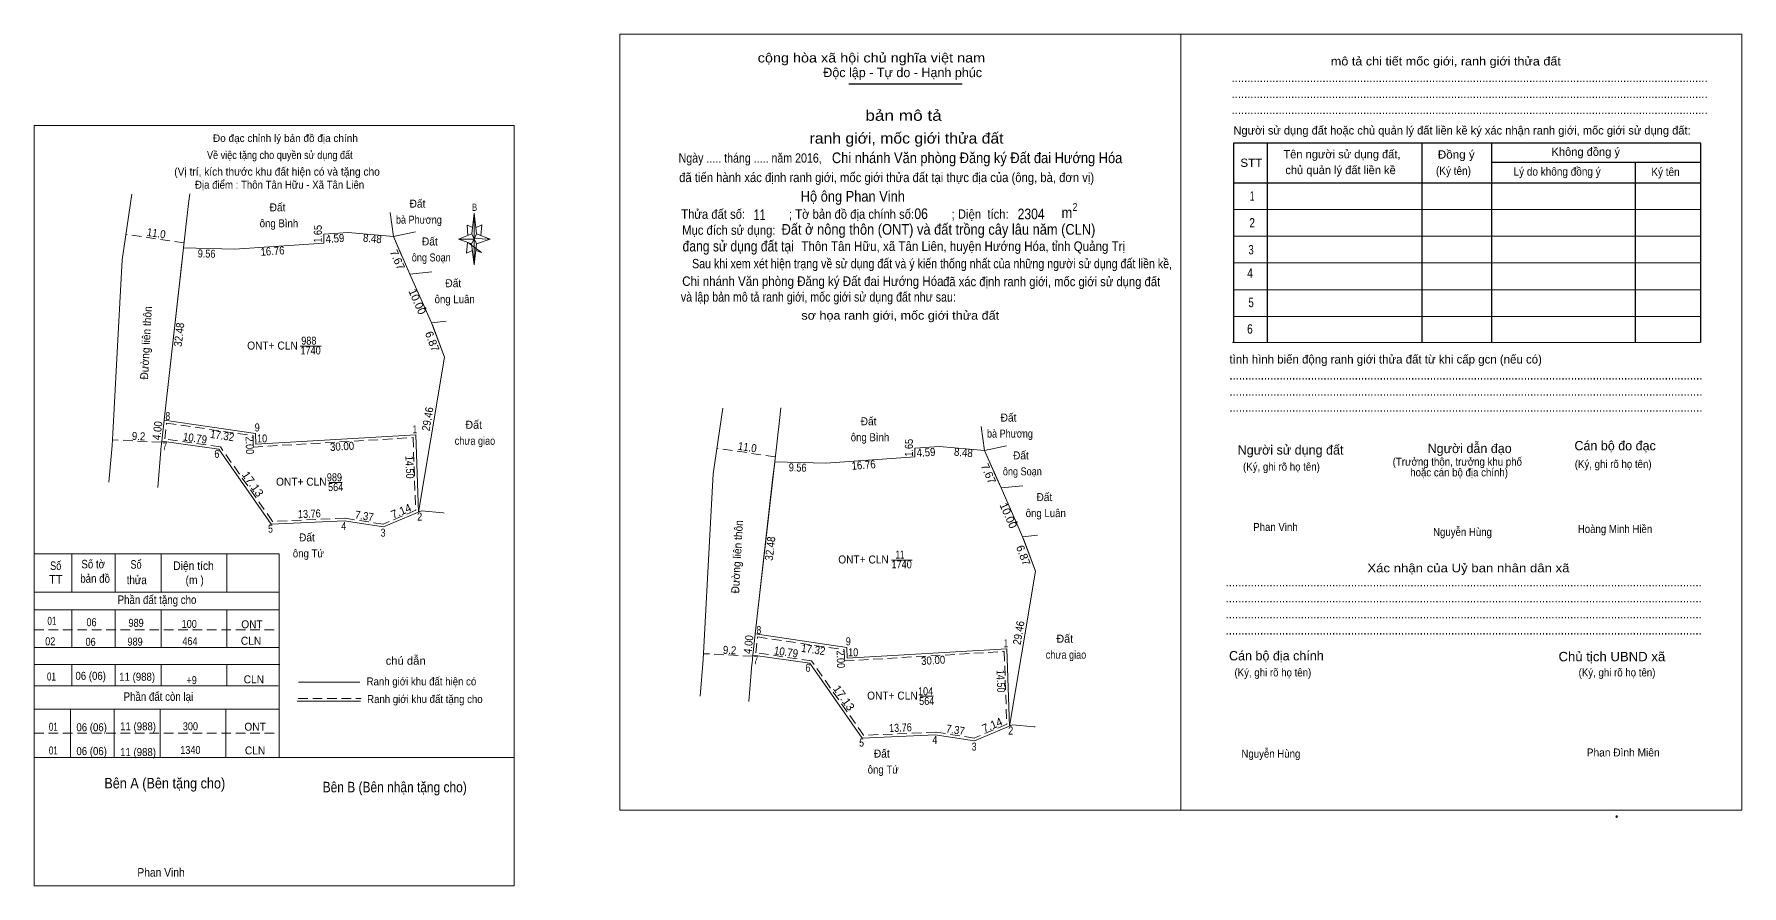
# Model space of a CAD drawing. Header units: metres. Extents: x 547976 to 549564, y 1837803 to 1838136.
# Drawn here: x 548945.6 to 549265.8, y 1837910.9 to 1838070.5 of the extents above; entities that cross this region are included whole.
import ezdxf
from ezdxf.enums import TextEntityAlignment as Align

# ---------------------------------------------------------------- set-up
doc = ezdxf.new("R2010")
doc.units = ezdxf.units.M
doc.header["$LTSCALE"] = 0.6
doc.header["$PDMODE"] = 32
doc.header["$PDSIZE"] = 0.3
doc.linetypes.add('MEDIUM_DASHED', pattern=[4.5, 3, -1.5])
for name, color, linetype, lineweight in [('12', 7, 'Continuous', 13), ('17', 7, 'Continuous', 13), ('28', 7, 'Continuous', 13), ('63', 7, 'Continuous', 13), ('7', 7, 'Continuous', 13)]:
    doc.layers.add(name, color=color, linetype=linetype, lineweight=lineweight)
for name, color, linetype in [('20', 7, 'Continuous'), ('25', 7, 'Continuous'), ('6', 7, 'Continuous')]:
    doc.layers.add(name, color=color, linetype=linetype)

msp = doc.modelspace()

# ---------------------------------------------------------------- linework, layer by layer
at = {"layer": '12'}
msp.add_line((548945.63, 1837910.87), (549035.63, 1837910.87), dxfattribs=at)
at = {"layer": '17'}
for p, q in [((548945.63, 1837910.87), (548945.63, 1838053.42)), ((549027.69, 1838033.09), (549028.15, 1838036.99)), ((549027.85, 1838034.29), (549026.79, 1838034.69)), ((549028.59, 1838033.09), (549031.09, 1838032.09)), ((549027.69, 1838031.19), (549025.19, 1838032.09)), ((549026.69, 1838029.49), (549027.79, 1838029.99)), ((549027.11, 1838031.31), (549029.49, 1838029.59)), ((549028.59, 1838031.19), (549028.15, 1838027.29)), ((549029.49, 1838029.59), (549028.45, 1838029.99)), ((548991.57, 1837973.08), (548945.71, 1837973.11)), ((548952.67, 1837973.08), (548952.67, 1837965.94)), ((548960.81, 1837973.08), (548960.81, 1837965.94)), ((548969.47, 1837973.08), (548969.47, 1837965.94)), ((548981.77, 1837973.08), (548981.77, 1837965.94)), ((548991.57, 1837973.08), (548991.57, 1837934.92)), ((548945.63, 1837965.94), (548991.57, 1837965.94)), ((548945.63, 1837962.6), (548991.57, 1837962.6)), ((548952.67, 1837962.6), (548952.67, 1837955.52)), ((548960.81, 1837962.6), (548960.81, 1837955.52)), ((548969.47, 1837962.6), (548969.47, 1837955.52)), ((548981.77, 1837962.6), (548981.77, 1837955.52)), ((548945.63, 1837952.34), (548991.67, 1837952.34)), ((548945.71, 1837955.52), (548991.51, 1837955.52)), ((548952.67, 1837952.34), (548952.67, 1837948.35)), ((548960.81, 1837952.34), (548960.81, 1837948.35)), ((548969.47, 1837952.34), (548969.47, 1837948.35)), ((548981.77, 1837952.34), (548981.77, 1837948.35)), ((548945.63, 1837948.35), (548991.35, 1837948.35)), ((548995.17, 1837949.02), (549006.67, 1837949.02)), ((548945.63, 1837943.97), (548991.57, 1837943.97)), ((548952.47, 1837943.97), (548952.47, 1837934.92)), ((548960.61, 1837943.97), (548960.61, 1837934.92)), ((548969.27, 1837943.97), (548969.27, 1837934.92)), ((548981.57, 1837943.97), (548981.57, 1837934.92)), ((548994.91, 1837945.48), (549006.81, 1837945.48)), ((548945.63, 1837934.92), (549035.63, 1837934.92))]:
    msp.add_line(p, q, dxfattribs=at)
at = {"layer": '17', "linetype": 'MEDIUM_DASHED'}
for p, q in [((548945.63, 1837958.88), (548991.63, 1837958.88)), ((548995.15, 1837945.98), (549006.95, 1837945.98)), ((548945.63, 1837939.49), (548991.57, 1837939.49))]:
    msp.add_line(p, q, dxfattribs=at)
at = {"layer": '17'}
for points in [[(548945.63, 1838053.42), (549035.63, 1838053.42), (549035.63, 1837910.87)], [(549028.15, 1838032.09), (549027.69, 1838033.09), (549025.19, 1838032.09)], [(549028.49, 1838034.29), (549029.59, 1838034.79), (549029.39, 1838032.79)], [(549028.15, 1838032.09), (549028.59, 1838031.19), (549031.09, 1838032.09)]]:
    msp.add_lwpolyline(points, dxfattribs=at)
for points in [[(549028.15, 1838036.99), (549028.59, 1838033.09), (549028.15, 1838032.09)], [(549028.15, 1838032.09), (549025.19, 1838032.09), (549027.69, 1838033.09), (549028.59, 1838031.19), (549031.09, 1838032.09), (549028.15, 1838032.19)], [(549028.15, 1838032.09), (549028.15, 1838027.29), (549027.65, 1838031.19)]]:
    msp.add_lwpolyline(points, close=True, dxfattribs=at)
at = {"layer": '28'}
msp.add_point((549242.31, 1837923.86), dxfattribs=at)
at = {"layer": '63'}
for p, q in [((549012.39, 1838037.07), (549012.97, 1838032.56)), ((549012.97, 1838032.56), (549017.11, 1838033.44)), ((549012.97, 1838032.56), (549014.59, 1838028.9)), ((549012.97, 1838032.56), (549014.59, 1838028.9)), ((549012.97, 1838032.56), (549014.59, 1838028.9)), ((549026.79, 1838034.69), (549026.95, 1838032.79)), ((549026.89, 1838031.49), (549026.69, 1838029.49)), ((549020.19, 1838025.98), (549016.08, 1838025.55)), ((549016.08, 1838025.55), (549018.93, 1838019.12)), ((549018.93, 1838019.12), (549020.13, 1838016.41)), ((549020.13, 1838016.41), (549020.29, 1838016.04)), ((549020.13, 1838016.41), (549020.29, 1838016.04)), ((548960.39, 1837995.69), (548961.45, 1838015.56)), ((549020.29, 1838016.04), (549022.56, 1838009.98)), ((548995.52, 1838012.02), (548999.41, 1838012.02)), ((549123.2, 1837996.97), (549123.78, 1837992.46)), ((549123.78, 1837992.46), (549127.92, 1837993.34)), ((549123.78, 1837992.46), (549125.4, 1837988.8)), ((549123.78, 1837992.46), (549125.4, 1837988.8)), ((549123.78, 1837992.46), (549125.4, 1837988.8)), ((549000.93, 1837986.5), (549003.4, 1837986.5)), ((549131, 1837985.88), (549126.89, 1837985.45)), ((549126.89, 1837985.45), (549129.74, 1837979.02)), ((549018.26, 1837981.18), (549011.1, 1837978.14)), ((549003.82, 1837979.29), (548990.07, 1837978.68)), ((549006.19, 1837978.92), (549003.82, 1837979.29)), ((549011.1, 1837978.14), (549006.19, 1837978.92)), ((549129.74, 1837979.02), (549130.94, 1837976.31)), ((549071.2, 1837955.59), (549072.26, 1837975.46)), ((549130.94, 1837976.31), (549131.1, 1837975.94)), ((549130.94, 1837976.31), (549131.1, 1837975.94)), ((549131.1, 1837975.94), (549133.37, 1837969.88)), ((549106.33, 1837971.92), (549110.22, 1837971.92)), ((549111.74, 1837946.4), (549114.21, 1837946.4)), ((549129.07, 1837941.08), (549121.91, 1837938.04)), ((549114.63, 1837939.19), (549100.88, 1837938.58)), ((549117, 1837938.82), (549114.63, 1837939.19)), ((549121.91, 1837938.04), (549117, 1837938.82))]:
    msp.add_line(p, q, dxfattribs=at)
at = {"layer": '63', "linetype": 'MEDIUM_DASHED'}
for p, q in [((548973.75, 1838031.38), (548962.83, 1838033.01)), ((548969.5, 1837994.01), (548960.33, 1837994.49)), ((549084.56, 1837991.28), (549073.64, 1837992.91)), ((549080.31, 1837953.91), (549071.14, 1837954.39))]:
    msp.add_line(p, q, dxfattribs=at)
at = {"layer": '63'}
for points in [[(548961.45, 1838015.56), (548962.12, 1838028.23), (548963.95, 1838040.5)], [(548961.45, 1838015.56), (548962.12, 1838028.23), (548963.95, 1838040.5)], [(548974.8, 1838040.6), (548974.59, 1838038.75), (548973.65, 1838030.47)], [(548970.33, 1838000.95), (548973.65, 1838030.47), (548983.21, 1838030.22), (548999.93, 1838031.37), (548999.94, 1838033.02), (549004.52, 1838033.32), (549012.97, 1838032.56), (549016.08, 1838025.55), (549020.13, 1838016.41), (549022.56, 1838009.98), (549019.92, 1837994.27)], [(549012.97, 1838032.56), (549004.52, 1838033.32), (548999.94, 1838033.02), (548999.93, 1838031.37), (548983.21, 1838030.22), (548973.65, 1838030.47)], [(549012.97, 1838032.56), (549004.52, 1838033.32), (548999.94, 1838033.02)], [(549012.97, 1838032.56), (549004.52, 1838033.32), (548999.94, 1838033.02)], [(549012.97, 1838032.56), (549004.52, 1838033.32), (548999.94, 1838033.02)], [(549012.97, 1838032.56), (549004.52, 1838033.32), (548999.94, 1838033.02)], [(549012.97, 1838032.56), (549004.52, 1838033.32), (548999.94, 1838033.02)], [(549012.97, 1838032.56), (549004.52, 1838033.32), (548999.94, 1838033.02)], [(548973.65, 1838030.47), (548973.26, 1838027.06), (548970.33, 1838000.95), (548969.57, 1837994.22)], [(549014.59, 1838028.9), (549014.87, 1838028.28), (549016.08, 1838025.55)], [(549014.59, 1838028.9), (549014.87, 1838028.28), (549016.08, 1838025.55)], [(549014.59, 1838028.9), (549014.87, 1838028.28), (549016.08, 1838025.55)], [(549016.08, 1838025.55), (549018.93, 1838019.12), (549020.13, 1838016.41)], [(549016.08, 1838025.55), (549018.93, 1838019.12), (549020.13, 1838016.41)], [(549022.9, 1838016.71), (549020.13, 1838016.41), (549020.29, 1838016.04)], [(549022.56, 1838009.98), (549019.92, 1837994.27), (549017.67, 1837980.93)], [(549019.92, 1837994.27), (549017.67, 1837980.93), (549017.16, 1837995.42), (548987.21, 1837993.66), (548987.15, 1837995.66), (548970.02, 1837998.19), (548970.33, 1838000.95)], [(549072.26, 1837975.46), (549072.93, 1837988.13), (549074.76, 1838000.4)], [(549072.26, 1837975.46), (549072.93, 1837988.13), (549074.76, 1838000.4)], [(549085.61, 1838000.5), (549085.4, 1837998.65), (549084.46, 1837990.37)], [(548970.02, 1837998.19), (548987.15, 1837995.66), (548987.21, 1837993.66), (549017.16, 1837995.42), (549017.67, 1837980.93)], [(548959.65, 1837986.55), (548960.27, 1837993.42), (548960.39, 1837995.69)], [(548980.25, 1837992.71), (548969.57, 1837994.22), (548969.4, 1837992.71)], [(548969.4, 1837992.71), (548969.38, 1837992.52), (548968.8, 1837985.52)], [(548990.07, 1837978.68), (548984.89, 1837986.08), (548980.25, 1837992.71)], [(549081.14, 1837960.85), (549084.46, 1837990.37), (549094.02, 1837990.12), (549110.74, 1837991.27), (549110.75, 1837992.92), (549115.33, 1837993.22), (549123.78, 1837992.46), (549126.89, 1837985.45), (549130.94, 1837976.31), (549133.37, 1837969.88), (549130.73, 1837954.17)], [(549123.78, 1837992.46), (549115.33, 1837993.22), (549110.75, 1837992.92), (549110.74, 1837991.27), (549094.02, 1837990.12), (549084.46, 1837990.37)], [(549123.78, 1837992.46), (549115.33, 1837993.22), (549110.75, 1837992.92)], [(549123.78, 1837992.46), (549115.33, 1837993.22), (549110.75, 1837992.92)], [(549123.78, 1837992.46), (549115.33, 1837993.22), (549110.75, 1837992.92)], [(549123.78, 1837992.46), (549115.33, 1837993.22), (549110.75, 1837992.92)], [(549123.78, 1837992.46), (549115.33, 1837993.22), (549110.75, 1837992.92)], [(549123.78, 1837992.46), (549115.33, 1837993.22), (549110.75, 1837992.92)], [(549084.46, 1837990.37), (549084.07, 1837986.96), (549081.14, 1837960.85), (549080.38, 1837954.12)], [(549125.4, 1837988.8), (549125.68, 1837988.18), (549126.89, 1837985.45)], [(549125.4, 1837988.8), (549125.68, 1837988.18), (549126.89, 1837985.45)], [(549125.4, 1837988.8), (549125.68, 1837988.18), (549126.89, 1837985.45)], [(549126.89, 1837985.45), (549129.74, 1837979.02), (549130.94, 1837976.31)], [(549126.89, 1837985.45), (549129.74, 1837979.02), (549130.94, 1837976.31)], [(549022.48, 1837980.75), (549022.28, 1837980.77), (549018.26, 1837981.18)], [(549133.71, 1837976.61), (549130.94, 1837976.31), (549131.1, 1837975.94)], [(549133.37, 1837969.88), (549130.73, 1837954.17), (549128.48, 1837940.83)], [(549130.73, 1837954.17), (549128.48, 1837940.83), (549127.97, 1837955.32), (549098.02, 1837953.56), (549097.96, 1837955.56), (549080.83, 1837958.09), (549081.14, 1837960.85)], [(549070.46, 1837946.45), (549071.08, 1837953.32), (549071.2, 1837955.59)], [(549080.83, 1837958.09), (549097.96, 1837955.56), (549098.02, 1837953.56), (549127.97, 1837955.32), (549128.48, 1837940.83)], [(549080.21, 1837952.61), (549080.19, 1837952.42), (549079.61, 1837945.42)], [(549091.06, 1837952.61), (549080.38, 1837954.12), (549080.21, 1837952.61)], [(549100.88, 1837938.58), (549095.7, 1837945.98), (549091.06, 1837952.61)], [(549133.29, 1837940.65), (549133.09, 1837940.67), (549129.07, 1837941.08)]]:
    msp.add_lwpolyline(points, dxfattribs=at)
at = {"layer": '63', "linetype": 'MEDIUM_DASHED'}
for points in [[(549016.68, 1837994.89), (549017.16, 1837981.26), (549011.04, 1837978.66), (549003.85, 1837979.79), (548990.32, 1837979.19), (548980.54, 1837993.17), (548970.12, 1837994.65), (548970.46, 1837997.62), (548986.66, 1837995.23), (548986.73, 1837993.13)], [(549127.49, 1837954.79), (549127.97, 1837941.16), (549121.85, 1837938.56), (549114.66, 1837939.69), (549101.13, 1837939.09), (549091.35, 1837953.07), (549080.93, 1837954.55), (549081.27, 1837957.52), (549097.47, 1837955.13), (549097.54, 1837953.03)]]:
    msp.add_lwpolyline(points, close=True, dxfattribs=at)
at = {"layer": '63'}
for p in [(549018.93, 1838019.12), (549129.74, 1837979.02)]:
    msp.add_point(p, dxfattribs=at)
at = {"layer": '7', "lineweight": 25}
for p, q in [((549098.34, 1838061.21), (549119.61, 1838061.21)), ((549176.76, 1838050.11), (549176.76, 1838012.75)), ((549205.78, 1838049.96), (549205.78, 1838012.75)), ((549218.87, 1838049.96), (549218.87, 1838012.75)), ((549218.87, 1838046.5), (549258.1, 1838046.5)), ((549245.81, 1838046.5), (549245.81, 1838012.75)), ((549170.46, 1838042.68), (549258.1, 1838042.68))]:
    msp.add_line(p, q, dxfattribs=at)
at = {"layer": '7'}
for p, q in [((549170.46, 1838037.67), (549258.1, 1838037.67)), ((549170.46, 1838032.65), (549258.1, 1838032.65)), ((549170.46, 1838027.63), (549258.1, 1838027.63)), ((549170.46, 1838022.62), (549258.1, 1838022.62)), ((549170.46, 1838017.6), (549258.1, 1838017.6)), ((549170.31, 1838012.75), (549257.95, 1838012.75))]:
    msp.add_line(p, q, dxfattribs=at)
for points in [[(549055.4, 1838070.52), (549160.59, 1838070.52), (549160.59, 1837925.04), (549055.4, 1837925.04)], [(549160.59, 1838070.52), (549265.78, 1838070.52), (549265.78, 1837925.04), (549160.59, 1837925.04)], [(549160.59, 1838070.52), (549265.78, 1838070.52), (549265.78, 1837925.04), (549160.59, 1837925.04)]]:
    msp.add_lwpolyline(points, close=True, dxfattribs=at)
at = {"layer": '7', "lineweight": 25}
msp.add_lwpolyline([(549258.1, 1838012.75), (549258.1, 1838050.11), (549170.46, 1838050.11), (549170.46, 1838012.75)], dxfattribs=at)

# ---------------------------------------------------------------- texts
at = {"layer": '17'}
msp.add_text('Đo đạc chỉnh lý bản đồ địa chính', height=1.4, dxfattribs=at).set_placement((548992.74, 1838050.32), align=Align.CENTER)
for s, height, width, p in [('Về việc tặng cho quyền sử dụng đất', 1.5, 0.85, (548991.685, 1838047.12)), ('B', 1.378, 0.75, (549028.2, 1838037.39)), ('Số', 1.6, 0.8, (548949.67, 1837970.08)), ('Số tờ', 1.6, 0.85, (548956.7, 1837970.38)), ('TT', 1.6, 0.95, (548949.7, 1837967.52)), ('bản đồ', 1.6, 0.85, (548957.06, 1837967.68)), ('thửa', 1.6, 0.85, (548964.865, 1837967.42)), ('(m )', 1.6, 0.9, (548975.725, 1837967.42)), ('Phần đất tặng cho', 1.6, 0.85, (548968.665, 1837963.7)), ('01', 1.5, 0.75, (548948.955, 1837959.8)), ('06', 1.5, 0.85, (548956.385, 1837959.54)), ('989', 1.5, 0.85, (548964.745, 1837959.42)), ('100', 1.5, 0.85, (548974.705, 1837959.22)), ('ONT', 1.5, 0.95, (548986.47, 1837959.15)), ('02', 1.5, 0.85, (548948.645, 1837955.96)), ('06', 1.5, 0.85, (548956.215, 1837955.86)), ('989', 1.5, 0.85, (548964.555, 1837955.9)), ('464', 1.5, 0.85, (548974.835, 1837955.98)), ('CLN', 1.5, 0.95, (548986.29, 1837956.06)), ('chú dẫn', 1.5, 1.05, (549015.28, 1837952.32)), ('01', 1.5, 0.75, (548948.875, 1837949.36)), ('06 (06)', 1.5, 0.9, (548956.23, 1837949.49)), ('11 (988)', 1.5, 0.9, (548964.94, 1837949.32)), ('+9', 1.5, 0.85, (548975.155, 1837948.68)), ('CLN', 1.5, 0.95, (548986.82, 1837948.83)), ('Ranh giới khu đất hiện có ', 1.5, 0.9, (549018.485, 1837948.44)), ('Phần đất còn lại', 1.6, 0.85, (548968.92, 1837945.55)), ('Ranh giới khu đất tặng cho', 1.5, 0.9, (549018.885, 1837945.13)), ('01', 1.5, 0.75, (548949.215, 1837939.94)), ('06 (06)', 1.5, 0.9, (548956.41, 1837939.85)), ('11 (988)', 1.5, 0.9, (548965.11, 1837940.02)), ('300', 1.5, 0.85, (548974.925, 1837940.03)), ('ONT', 1.5, 0.95, (548987.05, 1837939.95)), ('01', 1.5, 0.75, (548949.215, 1837935.5)), ('06 (06)', 1.5, 0.9, (548956.41, 1837935.37)), ('11 (988)', 1.5, 0.9, (548965.11, 1837935.2)), ('1340', 1.5, 0.85, (548974.915, 1837935.59)), ('CLN', 1.5, 0.95, (548987.05, 1837935.51)), ('Bên A (Bên tặng cho)', 1.97, 0.9, (548970.115, 1837929.13)), ('Bên B (Bên nhận tặng cho)', 1.97, 0.85, (549013.23, 1837928.4)), ('Phan Vinh', 1.6, 0.9, (548969.42, 1837912.6))]:
    msp.add_text(s, height=height, dxfattribs=dict(at, width=width)).set_placement(p, align=Align.CENTER)
for s, width, p in [('(Vị trí, kích thước khu đất hiện có và tặng cho', 0.95, (548971.9, 1838044)), ('Phan Vinh', 0.9, (549174.18, 1837977.39)), ('Nguyễn Hùng', 0.9, (549207.89, 1837976.46)), ('Hoàng Minh Hiền', 0.9, (549235.03, 1837977.02)), ('Nguyễn Hùng', 0.9, (549171.97, 1837934.9)), ('Phan Đình Miên', 0.95, (549236.7, 1837935.12))]:
    msp.add_text(s, height=1.5, dxfattribs=dict(at, width=width)).set_placement(p)
at = {"layer": '20', "width": 0.9}
msp.add_text('Địa điểm : Thôn Tân Hữu - Xã Tân Liên', height=1.5, dxfattribs=at).set_placement((548991.64, 1838041.55), align=Align.CENTER)
at = {"layer": '25', "width": 0.9}
for s, height, p in [('Chi nhánh Văn phòng Đăng ký Đất đai Hướng Hóa', 2, (549095.19, 1838046.34)), ('Đất ở nông thôn (ONT) và đất trồng cây lâu năm (CLN)', 2, (549085.75, 1838032.93)), ('Chi nhánh Văn phòng Đăng ký Đất đai Hướng Hóa', 1.8, (549067.12, 1838023.31))]:
    msp.add_text(s, height=height, dxfattribs=at).set_placement(p)
at = {"layer": '6', "width": 0.9}
msp.add_text('Hộ ông Phan Vinh', height=2, dxfattribs=at).set_placement((549089.34, 1838039.12))
at = {"layer": '63'}
for s, height, width, p in [('Đất ', 1.5, 0.95, (548991.52, 1838037.31)), ('Đất ', 1.5, 0.95, (549017.76, 1838038)), ('ông Bình', 1.5, 0.9, (548991.52, 1838034.31)), ('bà Phương', 1.5, 0.85, (549017.755, 1838035)), ('Đất ', 1.5, 0.95, (549020.08, 1838030.91)), ('ông Soạn', 1.5, 0.85, (549020.08, 1838027.91)), ('Đất ', 1.5, 0.95, (549024.47, 1838023.09)), ('ông Luân', 1.5, 0.9, (549024.47, 1838020.09)), ('988', 1.5, 0.85, (548997.13, 1838012.32)), ('ONT+ CLN', 1.5, 0.95, (548990.31, 1838011.4)), ('1740', 1.5, 0.85, (548997.455, 1838010.49)), ('Đất ', 1.5, 0.95, (549102.33, 1837997.21)), ('Đất ', 1.5, 0.95, (549128.57, 1837997.9)), (' chưa giao', 1.5, 0.85, (549028.03, 1837993.55)), ('ông Bình', 1.5, 0.9, (549102.33, 1837994.21)), ('bà Phương', 1.5, 0.85, (549128.565, 1837994.9)), ('Đất ', 1.5, 0.95, (549130.89, 1837990.81)), ('989', 1.5, 0.85, (549001.925, 1837986.7)), ('ông Soạn', 1.5, 0.85, (549130.89, 1837987.81)), ('ONT+ CLN', 1.5, 0.95, (548995.72, 1837985.88)), ('564', 1.5, 0.85, (549002.155, 1837984.87)), ('Đất ', 1.5, 0.95, (549135.28, 1837982.99)), ('ông Luân', 1.5, 0.9, (549135.28, 1837979.99)), ('Đất ', 1.5, 0.95, (548997.03, 1837975.43)), ('Số', 1.6, 0.8, (548964.73, 1837970.32)), ('Diện tích', 1.6, 0.9, (548975.51, 1837970.08)), ('ông Tứ', 1.5, 0.9, (548997.035, 1837972.43)), ('ONT+ CLN', 1.5, 0.95, (549101.12, 1837971.3)), ('1740', 1.5, 0.85, (549108.265, 1837970.39)), ('11', 1.5, 0.75, (549107.945, 1837972.22)), (' chưa giao', 1.5, 0.85, (549138.84, 1837953.45)), ('ONT+ CLN', 1.5, 0.95, (549106.53, 1837945.78)), ('104', 1.5, 0.85, (549112.745, 1837946.6)), ('564', 1.5, 0.85, (549112.965, 1837944.77)), ('Đất ', 1.5, 0.95, (549104.8, 1837934.92)), ('ông Tứ', 1.5, 0.9, (549104.805, 1837931.92))]:
    msp.add_text(s, height=height, dxfattribs=dict(at, width=width)).set_placement(p, align=Align.CENTER)
for s, rotation, width, p in [('11.0', 351.51, 0.9, (548968.4143, 1838032.4637)), ('1.65', 89.653, 0.85, (548999.5601, 1838033.0855)), ('4.59', 3.748, 0.9, (549002.066, 1838031.4731)), ('8.48', 354.861, 0.9, (549008.9728, 1838031.465)), ('9.56', 358.502, 0.85, (548977.9404, 1838028.6355)), ('16.76', 3.935, 0.9, (548990.3635, 1838029.1129)), ('Đường liên thôn', 86.946, 0.95, (548967.3414, 1838012.61)), ('32.48', 83.584, 0.9, (548973.5403, 1838014.1062)), ('29.46', 80.445, 0.9, (549020.1322, 1837998.2705)), ('4.00', 83.533, 0.9, (548969.4801, 1837996.1255)), ('9.2', 357.004, 0.9, (548965.1658, 1837994.4158)), ('10.79', 351.953, 0.9, (548975.685, 1837994.0612)), ('17.32', 351.598, 0.9, (548980.7804, 1837994.5261)), ('2.00', 271.718, 0.85, (548985.3014, 1837993.4175)), ('30.00', 3.363, 0.9, (549003.401, 1837992.5005)), ('11.0', 351.51, 0.9, (549079.2243, 1837992.3637)), ('1.65', 89.653, 0.85, (549110.3701, 1837992.9855)), ('14.50', 272.016, 0.85, (549015.3076, 1837989.3164)), ('4.59', 3.748, 0.9, (549112.876, 1837991.3731)), ('8.48', 354.861, 0.9, (549119.7828, 1837991.365)), ('17.13', 304.989, 1.05, (548986.0093, 1837985.7751)), ('9.56', 358.502, 0.85, (549088.7504, 1837988.5355)), ('16.76', 3.935, 0.9, (549101.1735, 1837989.0129)), ('13.76', 2.54, 0.85, (548997.2518, 1837979.8677)), ('7.37', 351.023, 0.9, (549007.423, 1837979.4715)), ('Đường liên thôn', 86.946, 0.95, (549078.1514, 1837972.51)), ('32.48', 83.584, 0.9, (549084.3503, 1837974.0062)), ('29.46', 80.445, 0.9, (549130.9422, 1837958.1705)), ('9.2', 357.004, 0.9, (549075.9758, 1837954.3158)), ('4.00', 83.533, 0.9, (549080.2901, 1837956.0255)), ('10.79', 351.953, 0.9, (549086.495, 1837953.9612)), ('17.32', 351.598, 0.9, (549091.5904, 1837954.4261)), ('2.00', 271.718, 0.85, (549096.1114, 1837953.3175)), ('30.00', 3.363, 0.9, (549114.211, 1837952.4005)), ('14.50', 272.016, 0.85, (549126.1176, 1837949.2164)), ('17.13', 304.989, 1.05, (549096.8193, 1837945.6751)), ('13.76', 2.54, 0.85, (549108.0618, 1837939.7677)), ('7.37', 351.023, 0.9, (549118.233, 1837939.3715))]:
    msp.add_text(s, height=1.5, rotation=rotation, dxfattribs=dict(at, width=width)).set_placement(p, align=Align.CENTER)
for s, rotation, p in [('7.67', 293.925, (549013.05, 1838027.9342)), ('10.00', 293.898, (549016.7797, 1838020.0788)), ('6.87', 290.702, (549019.5596, 1838012.6551)), ('7.67', 293.925, (549123.86, 1837987.8342)), ('7.14', 23.009, (549014.7269, 1837980.4343)), ('10.00', 293.898, (549127.5897, 1837979.9788)), ('6.87', 290.702, (549130.3696, 1837972.5551)), ('7.14', 23.009, (549125.5369, 1837940.3343))]:
    msp.add_text(s, height=1.5, rotation=rotation, dxfattribs=at).set_placement(p, align=Align.CENTER)
for s, width, p in [(' 8', 0.8, (548971.13, 1837998.19)), (' 9', 0.85, (548987.92, 1837996.05)), (' 1', 0.75, (549017.43, 1837995.7)), (' 7', 0.8, (548970.56, 1837992.5)), (' 10', 0.85, (548989.31, 1837993.99)), (' 6', 0.85, (548980.36, 1837991.1)), (' 5', 0.8, (548990.39, 1837977.07)), (' 4', 0.85, (549004.15, 1837977.58)), (' 2', 0.85, (549018.38, 1837979.33)), (' 3', 0.8, (549011.49, 1837976.32)), (' 8', 0.8, (549081.94, 1837958.09)), (' 9', 0.85, (549098.73, 1837955.95)), (' 1', 0.75, (549128.24, 1837955.6)), (' 7', 0.8, (549081.37, 1837952.4)), (' 6', 0.85, (549091.17, 1837951)), (' 10', 0.85, (549100.12, 1837953.89)), (' 2', 0.85, (549129.19, 1837939.23)), (' 5', 0.8, (549101.2, 1837936.97)), (' 4', 0.85, (549114.96, 1837937.48)), (' 3', 0.8, (549122.3, 1837936.22))]:
    msp.add_text(s, height=1.5, dxfattribs=dict(at, width=width)).set_placement(p, align=Align.RIGHT)
for p in [(549028.03, 1837996.55), (549138.84, 1837956.45)]:
    msp.add_text('Đất', height=1.5, dxfattribs=at).set_placement(p, align=Align.CENTER)
at = {"layer": '7'}
for s, height, width, p in [('cộng hòa xã hội chủ nghĩa việt nam', 1.756, 1.15, (549081.28, 1838065.21)), ('........................................................................................................................................................', 1.756, 0.9, (549170.12, 1838061.55)), ('........................................................................................................................................................', 1.756, 0.9, (549170.12, 1838058.54)), ('........................................................................................................................................................', 1.756, 0.9, (549170.12, 1838055.53)), ('Đồng ý', 1.555, 1.05, (549208.78, 1838047.19)), ('Ngày ..... tháng ..... năm 2016, ', 1.755, 0.85, (549066.45, 1838046.43)), ('STT', 1.555, 1.05, (549171.76, 1838045.64)), ('(Ký tên)', 1.555, 0.9, (549208.44, 1838044.14)), ('Lý do không đồng ý', 1.555, 0.9, (549222.98, 1838043.99)), ('Ký tên', 1.555, 0.9, (549248.82, 1838043.93)), (' đã tiến hành xác định ranh giới, mốc giới thửa đất tại thực địa của (ông, bà, đơn vị)', 1.755, 0.9, (549065.97, 1838042.79)), ('2', 1.458, 0.8, (549140.33, 1838037.4)), ('Thửa đất số:              ; Tờ bản đồ địa chính số:            ; Diện  tích:', 1.755, 0.9, (549066.94, 1838035.91)), ('11', 2, 0.75, (549080.51, 1838035.66)), ('06', 2, 0.85, (549110.65, 1838035.86)), ('2304', 2, 0.85, (549130.01, 1838035.82)), ('m', 2, 0.9, (549138.24, 1838036.08)), ('Mục đích sử dụng:', 1.755, 0.9, (549067.11, 1838032.91)), ('đang sử dụng đất tại', 2, 0.85, (549067.19, 1838029.79)), ('Thôn Tân Hữu, xã Tân Liên, huyện Hướng Hóa, tỉnh Quảng Trị', 1.8, 0.9, (549089.47, 1838029.87)), ('Sau khi xem xét hiện trạng về sử dụng đất và ý kiến thống nhất của những người sử dụng đất liền kề,', 1.756, 0.85, (549068.97, 1838026.63)), ('đã xác định ranh giới, mốc giới sử dụng đất', 1.75, 0.9, (549116.03, 1838023.26)), (' và lập bản mô tả ranh giới, mốc giới sử dụng đất như sau:', 1.756, 0.85, (549066.31, 1838020.38)), ('.......................................................................................................................................................', 1.756, 0.9, (549169.72, 1838005.77)), ('.......................................................................................................................................................', 1.756, 0.9, (549169.72, 1838002.76)), ('.......................................................................................................................................................', 1.756, 0.9, (549169.72, 1837999.75)), ('(Ký, ghi rõ họ tên)', 1.505, 0.9, (549234.46, 1837989.19)), ('(Ký, ghi rõ họ tên)', 1.505, 0.9, (549172.27, 1837988.69)), ('........................................................................................................................................................', 1.756, 0.9, (549169, 1837967)), ('........................................................................................................................................................', 1.756, 0.9, (549169, 1837963.99)), ('........................................................................................................................................................', 1.756, 0.9, (549169, 1837960.99)), ('........................................................................................................................................................', 1.756, 0.9, (549169, 1837957.98)), ('Chủ tịch UBND xã', 1.756, 1.05, (549231.41, 1837952.97)), ('(Ký, ghi rõ họ tên)', 1.505, 0.9, (549170.66, 1837950.12)), ('(Ký, ghi rõ họ tên)', 1.505, 0.9, (549235.18, 1837950.12))]:
    msp.add_text(s, height=height, dxfattribs=dict(at, width=width)).set_placement(p)
for s, height, width, p in [('mô tả chi tiết mốc giới, ranh giới thửa đất', 1.605, 1.1, (549210.29, 1838064.65)), ('bản mô tả', 2.007, 1.2, (549108.62, 1838054.28)), ('ranh giới, mốc giới thửa đất', 2.007, 1.1, (549109.18, 1838050.01)), ('1', 1.756, 0.7, (549173.965, 1838039.29)), ('2', 1.756, 0.8, (549173.975, 1838034.28)), ('3', 1.756, 0.75, (549173.775, 1838029.24)), ('4', 1.756, 0.8, (549173.58, 1838024.86)), ('5', 1.756, 0.75, (549173.785, 1838019.35)), ('sơ họa ranh giới, mốc giới thửa đất', 1.605, 1.1, (549108.005, 1838017)), ('6', 1.756, 0.8, (549173.555, 1838014.38)), ('(Trưởng thôn, trưởng khu phố', 1.505, 0.9, (549212.44, 1837989.63)), ('hoặc cán bộ địa chính)', 1.505, 0.9, (549212.775, 1837987.62)), ('Xác nhận của Uỷ ban nhân dân xã', 1.606, 1.15, (549214.52, 1837969.64))]:
    msp.add_text(s, height=height, dxfattribs=dict(at, width=width)).set_placement(p, align=Align.CENTER)
for s, height, p in [('Độc lập - Tự do - Hạnh phúc', 1.756, (549093.57, 1838062.46)), ('Người sử dụng đất hoặc chủ quản lý đất liền kề ký xác nhận ranh giới, mốc giới sử dụng đất:', 1.555, (549170.46, 1838051.71)), ('Tên người sử dụng đất,', 1.555, (549179.84, 1838047.24)), ('Không đồng ý', 1.555, (549230.1, 1838047.7)), ('chủ quản lý đất liền kề', 1.555, (549180.2, 1838044.28)), ('tình hình biến động ranh giới thửa đất từ khi cấp gcn (nếu có)', 1.605, (549169.72, 1838008.78)), ('Người dẫn đạo', 1.755, (549206.87, 1837991.99)), ('Cán bộ đo đạc', 1.752, (549234.4, 1837992.51)), ('Người sử dụng đất', 1.756, (549171.26, 1837991.71)), ('Cán bộ địa chính', 1.756, (549169.64, 1837953.13))]:
    msp.add_text(s, height=height, dxfattribs=at).set_placement(p)

doc.saveas('drawing.dxf')
